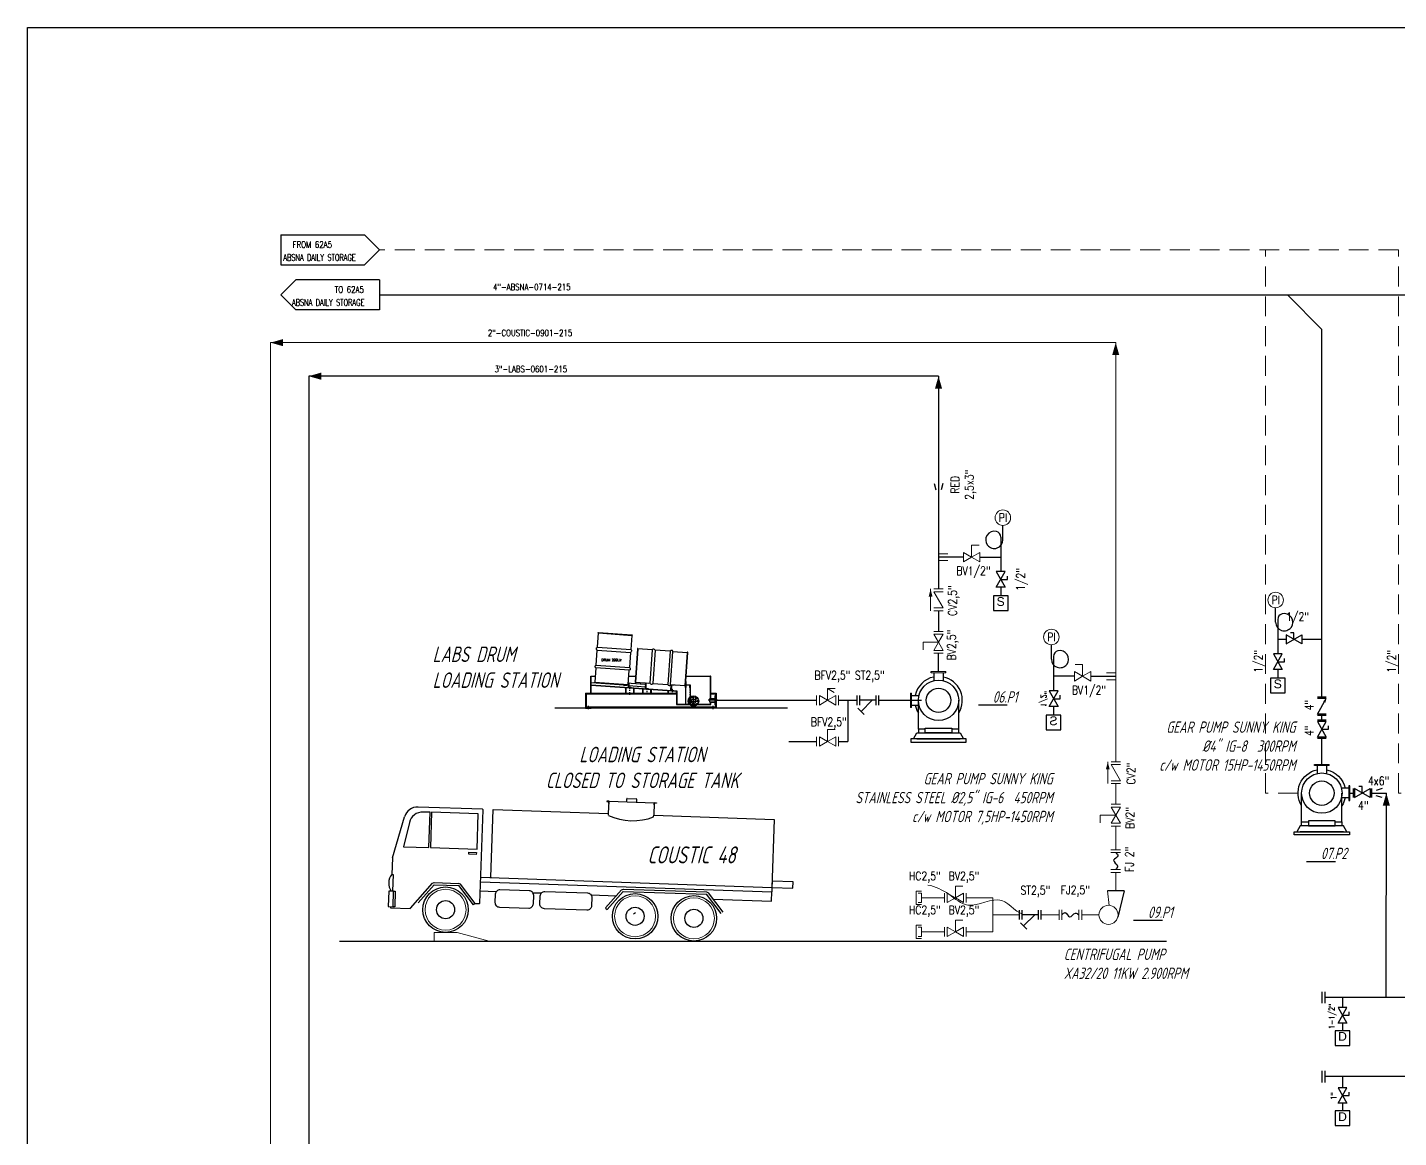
# Model space of a CAD drawing. Extents: x -29512 to 147477, y -5232 to 39709.
# Drawn here: x 140590.1 to 140710.8, y 10780.3 to 10878 of the extents above; entities that cross this region are included whole.
import ezdxf
from ezdxf.enums import TextEntityAlignment as Align

# ---------------------------------------------------------------- set-up
doc = ezdxf.new("R2010")
doc.units = 0
for name, pattern in [('CENTER', [2, 1.25, -0.25, 0.25, -0.25]), ('CENTER2', [28.575, 19.05, -3.175, 3.175, -3.175]), ('DASHDOT2', [0.5, 0.25, -0.125, 0, -0.125]), ('HIDDEN', [0.375, 0.25, -0.125])]:
    doc.linetypes.add(name, pattern=pattern)
doc.layers.get('0').update_dxf_attribs({"linetype": 'CONTINUOUS'})
for name, color, linetype, lineweight in [('chequered_plate', 1, 'CONTINUOUS', 25), ('DIMENSI', 20, 'CONTINUOUS', 9), ('drum', 7, 'CONTINUOUS', 25), ('FITTING', 7, 'CONTINUOUS', 13), ('plate', 7, 'CONTINUOUS', 30), ('TAG', 140, 'CONTINUOUS', 13)]:
    doc.layers.add(name, color=color, linetype=linetype, lineweight=lineweight)
for name, color, linetype in [('DIMENSION', 3, 'CONTINUOUS'), ('HATCH', 4, 'CONTINUOUS'), ('NUVOLA', 6, 'CONTINUOUS'), ('P-707D', 7, 'CONTINUOUS'), ('Pipe', 7, 'CONTINUOUS'), ('RED', 1, 'CONTINUOUS'), ('roller', 11, 'CONTINUOUS'), ('S', 7, 'CONTINUOUS'), ('UNP', 5, 'CONTINUOUS'), ('WF', 85, 'CONTINUOUS')]:
    doc.layers.add(name, color=color, linetype=linetype)
doc.styles.add('A3', font='arial.ttf', dxfattribs={"height": 0.3})
doc.styles.add('QUOTEBAL', font='ROMANS.SHX')
doc.styles.add('Romans100', font='romans.shx', dxfattribs={"width": 0.8, "height": 200})
doc.styles.add('S', font='ITALIC', dxfattribs={"height": 6})
doc.styles.add('S25', font='SIMPLEX', dxfattribs={"width": 0.8, "height": 0.25})
doc.styles.add('S3', font='SIMPLEX', dxfattribs={"width": 0.9, "height": 0.3})
doc.styles.add('S35S', font='SIMPLEX', dxfattribs={"width": 0.5, "height": 0.35})
doc.styles.add('STYLE4', font='isocp.shx', dxfattribs={"width": 0.8, "oblique": 15, "height": 2})

# ---------------------------------------------------------------- blocks, each defined once
blk = doc.blocks.new('drum')
at = {"layer": 'drum', "linetype": 'Continuous', "lineweight": -2}
for p, q in [((-295, -50), (295, -50)), ((-295, -315), (295, -315)), ((-295, -365), (295, -365)), ((-295, -617), (295, -617))]:
    blk.add_line(p, q, dxfattribs=at)
for points in [[(295, 263), (-295, 263)], [(-295, -50), (-295, -315)], [(295, -315), (295, -50)], [(-295, -365), (-295, -617)], [(295, -617), (295, -365)], [(-295, -627), (295, -627)]]:
    blk.add_lwpolyline(points, dxfattribs=at)
for points in [[(-295, 0), (-295, 253), (295, 253), (295, 0)], [(218, 263), (268, 263), (268, 273), (218, 273)]]:
    blk.add_lwpolyline(points, close=True, dxfattribs=at)
for centre, radius, start, end in [((-295, 258), 5, 90, 270), ((295, 258), 5, 270, 90), ((-284, -25), 27.2, 113.3915, 246.6085), ((284, -25), 27.2, 293.3915, 66.6085), ((-284, -340), 27.2, 113.3915, 246.6085), ((284, -340), 27.2, 293.3915, 66.6085), ((-295, -622), 5, 90, 270), ((295, -622), 5, 270, 90)]:
    blk.add_arc(centre, radius, start, end, dxfattribs=at)
blk = doc.blocks.new('PRESA', base_point=(1.75, 0.1))
for p, q in [((1.5, 0.1), (1.5, 0.6)), ((1.5, 0.6), (2, 0.6)), ((2, 0.6), (2, 0.1)), ((2, 0.1), (1.5, 0.1))]:
    blk.add_line(p, q)
at = {"style": 'S', "width": 1.2}
blk.add_attdef('1', text='', height=0.3, dxfattribs=at).set_placement((1.75, 0.2), align=Align.CENTER)
blk = doc.blocks.new('LOSAN', base_point=(47, 38))
for p, q in [((47, 38.7), (50.9, 38.7)), ((47, 37.3), (50.9, 37.3))]:
    blk.add_line(p, q)
at = {"layer": 'S'}
for tag, p, height, style, width in [('3', (47.1, 38.1), 0.35, 'S35S', 0.5), ('1', (47.1, 38.1), 0.3, 'S3', 0.9), ('4', (47.1, 37.5), 0.35, 'S35S', 0.5), ('2', (47.1, 37.5), 0.3, 'S3', 0.9)]:
    blk.add_attdef(tag, p, '', height=height, dxfattribs=dict(at, style=style, width=width))
blk = doc.blocks.new('EwI189')
at = {"layer": 'HATCH', "color": 252}
for p, q in [((-27.91, 12.18), (-33.59, 12.37)), ((-28.16, 3.9), (-27.87, 12.13)), ((-27.18, 6.19), (-26.97, 12.14)), ((-26.97, 12.14), (-16.81, 11.79)), ((-15.22, 12.83), (-15.21, 13.09)), ((-15.17, 13.13), (-14.39, 13.1)), ((-14.35, 13.06), (-14.36, 12.8)), ((-35.85, 7.9), (-34.78, 11.52)), ((-16.81, 11.64), (-16.81, 11.79)), ((-12.85, 11.5), (-12.84, 11.65)), ((-12.84, 11.65), (-2.23, 11.28)), ((-2.23, 11.28), (-2.44, 5.29)), ((-35.85, 7.9), (-35.91, 6.43)), ((-35.91, 6.43), (-35.79, 6.43)), ((-35.79, 6.43), (-35.84, 4.96)), ((-28.08, 6.18), (-2.44, 5.29)), ((-35.75, 4.96), (-35.6, 4.95)), ((-35.6, 4.95), (-35.64, 3.58)), ((-34.26, 3.45), (-32.32, 5.66)), ((-33.58, 3.93), (-32.17, 5.52)), ((-32.32, 5.66), (-32.16, 5.72)), ((-32.17, 5.52), (-30.01, 5.45)), ((-32.16, 5.72), (-30.01, 5.65)), ((-29.85, 5.57), (-30.01, 5.65)), ((-28.72, 3.76), (-30.01, 5.45)), ((-28.56, 3.88), (-29.85, 5.57)), ((-28.12, 4.98), (-26.7, 4.93)), ((-28.1, 5.78), (-2.45, 4.89)), ((-17.08, 3.48), (-15.67, 5.08)), ((-16.93, 3.34), (-15.52, 4.94)), ((-15.67, 5.08), (-15.51, 5.14)), ((-15.52, 4.94), (-8.18, 4.69)), ((-15.51, 5.14), (-8.18, 4.89)), ((-8.18, 4.89), (-8.02, 4.81)), ((-2.48, 4.09), (-2.45, 4.89)), ((-2.44, 5.29), (-2.45, 4.89)), ((-28.56, 3.88), (-28.72, 3.76)), ((-28.56, 3.88), (-28.2, 3.87)), ((-23.49, 4.82), (-22.74, 4.8)), ((-18.36, 4.64), (-16.12, 4.56)), ((-6.89, 2.99), (-8.18, 4.69)), ((-6.73, 3.12), (-8.02, 4.81)), ((-7.61, 4.27), (-2.48, 4.09)), ((-36, 3.6), (-36.01, 3.5)), ((-36.01, 3.5), (-34.29, 3.44)), ((-35.64, 3.58), (-35.79, 3.59)), ((-17.09, 3.47), (-16.93, 3.35))]:
    blk.add_line(p, q, dxfattribs=at)
for points in [[(-16.79, 12.87), (-16.8, 12.69), (-16.78, 12.69), (-16.77, 12.88), (-16.97, 12.89), (-16.97, 12.87)], [(-12.78, 12.73), (-12.79, 12.55), (-12.81, 12.55), (-12.8, 12.75), (-12.6, 12.74), (-12.6, 12.72)], [(-28.29, 11.78), (-32.4, 11.93), (-32.51, 8.8), (-28.4, 8.66)], [(-29.12, 8.39), (-28.46, 8.37), (-28.47, 8.2), (-29.13, 8.22)], [(-36.22, 3.6), (-35.79, 3.59), (-35.75, 4.96), (-36.17, 4.97)], [(-2.44, 5.29), (-0.59, 5.22), (-0.57, 5.78), (-2.42, 5.84)]]:
    blk.add_lwpolyline(points, close=True, dxfattribs=at)
blk.add_lwpolyline([(-16.81, 11.79), (-16.77, 12.88), (-12.8, 12.75), (-12.84, 11.65)], dxfattribs=at)
for points in [[(-32.52, 11.91), (-33.15, 11.93, 0.356686), (-34.36, 11.01), (-34.87, 8.88), (-32.63, 8.81)], [(-23.8, 4.99), (-26.38, 5.08, 0.414214), (-26.79, 4.7), (-26.82, 3.97, 0.414214), (-26.43, 3.56), (-23.85, 3.47, 0.414214), (-23.44, 3.85), (-23.41, 4.58, 0.414214)], [(-22.42, 4.94), (-18.67, 4.81, -0.414214), (-18.29, 4.4), (-18.31, 3.67, -0.414214), (-18.72, 3.29), (-22.47, 3.42, -0.414214), (-22.86, 3.83), (-22.83, 4.56, -0.414214)]]:
    blk.add_lwpolyline(points, format="xyb", close=True, dxfattribs=at)
for centre, radius in [((-31.17, 3.33), 2), ((-31.17, 3.33), 0.799), ((-14.48, 2.75), 2), ((-9.3, 2.57), 2), ((-14.48, 2.75), 0.799), ((-9.3, 2.57), 0.799)]:
    blk.add_circle(centre, radius, dxfattribs=at)
at = {"layer": 'HATCH', "color": 252, "lineweight": 9}
for centre in [(-31.17, 3.33), (-14.48, 2.75), (-9.3, 2.57)]:
    blk.add_circle(centre, 1.8, dxfattribs=at)
at = {"layer": 'HATCH', "color": 252}
for centre, radius, start, end in [((-33.63, 11.17), 1.2, 88, 163.441), ((-27.91, 12.14), 0.04, 358, 88), ((-15.17, 13.09), 0.04, 88, 178), ((-14.39, 13.06), 0.04, 358, 88), ((-14.67, 16.2), 5.04, 244.8098, 291.1902), ((-34.95, 5.67), 1.23, 141.2209, 214.7791), ((-27.14, 6.19), 0.04, 178, 268), ((-28.2, 3.91), 0.04, 268, 358), ((-34.29, 3.48), 0.04, 268, 318.5595)]:
    blk.add_arc(centre, radius, start, end, dxfattribs=at)
blk = doc.blocks.new('FRECC2', base_point=(19.5, 44))
at = {"layer": 'RED'}
blk.add_solid([(19.5, 44), (19.85, 44.1), (19.85, 43.9)], dxfattribs=at)

msp = doc.modelspace()

# ---------------------------------------------------------------- hatches: boundary and pattern name
at = {"layer": 'DIMENSI', "linetype": 'Continuous', "lineweight": -2}
for points in [[(140643.262, 10820.2976), (140643.0376, 10820.3137), (140643.0255, 10820.1438, -0.09466282), (140643.0248, 10820.1344), (140643.0091, 10819.9147), (140643.2335, 10819.8987), (140643.2357, 10819.9286), (140643.0661, 10819.9407, -0.41421356), (140643.043, 10819.9674), (140643.0636, 10820.2567, -0.41421356), (140643.0903, 10820.2798), (140643.2599, 10820.2677)], [(140644.7903, 10820.2887), (140644.5409, 10820.3066), (140644.5053, 10819.8078), (140644.7547, 10819.79), (140644.7564, 10819.8149), (140644.557, 10819.8292, -0.41421356), (140644.5338, 10819.8559), (140644.5623, 10820.2549, -0.41421356), (140644.589, 10820.2781), (140644.7885, 10820.2638)]]:
    msp.add_hatch(color=256, dxfattribs=at).paths.add_polyline_path(points)
h = msp.add_hatch(color=256, dxfattribs=at)
h.paths.add_polyline_path([(140646.7852, 10820.1462), (140646.7496, 10819.6475), (140646.8657, 10819.6392), (140646.8657, 10819.6643), (140646.8012, 10819.6689, -0.41421356), (140646.7781, 10819.6956), (140646.8066, 10820.0946, -0.41421356), (140646.8333, 10820.1177), (140647.0328, 10820.1035), (140647.0346, 10820.1284)])
h.paths.add_polyline_path([(140647.0007, 10819.6546), (140646.8657, 10819.6643), (140646.8657, 10819.6392), (140646.9989, 10819.6297)])
h = msp.add_hatch(color=256, dxfattribs=at)
h.paths.add_polyline_path([(140648.3308, 10820.1382), (140648.0392, 10820.1382), (140648.0392, 10819.9132), (140648.0692, 10819.9132), (140648.0692, 10819.9327), (140648.0692, 10820.0832, -0.41421356), (140648.0942, 10820.1082), (140648.3215, 10820.1082)])
h.paths.add_polyline_path([(140648.4392, 10820.1382), (140648.3308, 10820.1382), (140648.3215, 10820.1082), (140648.3842, 10820.1082, -0.41421356), (140648.4092, 10820.0832), (140648.4092, 10819.9132), (140648.4392, 10819.9132)])

# ---------------------------------------------------------------- linework, layer by layer
for p, q in [((140612.4014, 10859.7676), (140612.4014, 10857.1193)), ((140619.7789, 10859.7676), (140621.1031, 10858.4435)), ((140621.1031, 10858.4435), (140619.7789, 10857.1193)), ((140613.7256, 10855.8055), (140612.4014, 10854.4813)), ((140621.1031, 10855.8055), (140621.1031, 10853.1572)), ((140612.4014, 10854.4813), (140613.7256, 10853.1572)), ((140675.4042, 10828.7428), (140676.191, 10830.1197)), ((140675.4042, 10830.1197), (140676.191, 10828.7428)), ((140676.191, 10830.1197), (140675.4042, 10830.1197)), ((140676.3877, 10829.4313), (140676.3877, 10829.7263)), ((140676.191, 10828.7428), (140675.4042, 10828.7428)), ((140675.7976, 10829.4313), (140676.3877, 10829.4313)), ((140702.3074, 10823.7549), (140700.9305, 10824.5417)), ((140700.9305, 10823.7549), (140702.3074, 10824.5417)), ((140700.9305, 10824.5417), (140700.9305, 10823.7549)), ((140701.619, 10824.7384), (140701.3239, 10824.7384)), ((140701.619, 10824.1483), (140701.619, 10824.7384)), ((140702.3074, 10824.5417), (140702.3074, 10823.7549)), ((140699.8082, 10821.4916), (140700.595, 10822.8685)), ((140699.8082, 10822.8685), (140700.595, 10821.4916)), ((140700.595, 10822.8685), (140699.8082, 10822.8685)), ((140700.7917, 10822.18), (140700.7917, 10822.4751)), ((140700.595, 10821.4916), (140699.8082, 10821.4916)), ((140700.2016, 10822.18), (140700.7917, 10822.18)), ((140680.8466, 10819.6143), (140680.0598, 10819.6143)), ((140680.0598, 10819.6143), (140680.8466, 10818.2374)), ((140680.0598, 10818.2374), (140680.8466, 10819.6143)), ((140680.4532, 10818.9259), (140681.0433, 10818.9259)), ((140681.0433, 10818.9259), (140681.0433, 10819.2209)), ((140680.8466, 10818.2374), (140680.0598, 10818.2374)), ((140703.6839, 10815.546), (140704.4707, 10816.9229)), ((140703.6839, 10816.9229), (140704.4707, 10815.546)), ((140704.4707, 10816.9229), (140703.6839, 10816.9229)), ((140704.6674, 10816.2344), (140704.6674, 10816.5295)), ((140704.4707, 10815.546), (140703.6839, 10815.546)), ((140704.0773, 10816.2344), (140704.6674, 10816.2344)), ((140706.9476, 10811.0017), (140706.9476, 10810.2149)), ((140708.3246, 10810.2149), (140706.9476, 10811.0017)), ((140706.9476, 10810.2149), (140708.3246, 10811.0017)), ((140707.6361, 10811.1984), (140707.341, 10811.1984)), ((140707.6361, 10810.6083), (140707.6361, 10811.1984)), ((140708.3246, 10811.0017), (140708.3246, 10810.2149)), ((140705.5071, 10790.3635), (140706.2939, 10791.7404)), ((140705.5071, 10791.7404), (140706.2939, 10790.3635)), ((140706.2939, 10791.7404), (140705.5071, 10791.7404)), ((140706.4906, 10791.0519), (140706.4906, 10791.347)), ((140706.2939, 10790.3635), (140705.5071, 10790.3635)), ((140705.9005, 10791.0519), (140706.4906, 10791.0519)), ((140705.5071, 10783.2908), (140706.2939, 10784.6677)), ((140705.5071, 10784.6677), (140706.2939, 10783.2908)), ((140706.2939, 10784.6677), (140705.5071, 10784.6677)), ((140705.9005, 10783.9792), (140706.4906, 10783.9792)), ((140706.4906, 10783.9792), (140706.4906, 10784.2743)), ((140706.2939, 10783.2908), (140705.5071, 10783.2908))]:
    msp.add_line(p, q)
at = {"color": 4, "lineweight": 20}
for p, q in [((140685.928, 10850.2796), (140611.5063, 10850.2796)), ((140611.5063, 10850.2796), (140611.5063, 10765.93)), ((140685.928, 10813.3703), (140685.928, 10850.2796)), ((140685.928, 10809.6291), (140685.928, 10811.4479)), ((140685.928, 10805.6285), (140685.928, 10807.7068)), ((140685.928, 10802.009), (140685.928, 10803.6289)), ((140670.8482, 10801.3855), (140668.8146, 10801.3855)), ((140672.7705, 10801.3855), (140675.1125, 10801.3855)), ((140675.1125, 10798.393), (140675.1125, 10801.3855)), ((140675.1125, 10799.8893), (140677.4545, 10799.8893)), ((140679.3768, 10799.8893), (140680.9357, 10799.8893)), ((140682.9354, 10799.8893), (140684.4545, 10799.8893)), ((140670.8482, 10798.393), (140668.8146, 10798.393)), ((140672.7705, 10798.393), (140675.1125, 10798.393))]:
    msp.add_line(p, q, dxfattribs=at)
at = {"color": 7, "lineweight": 20}
for p, q in [((140673.9004, 10832.4345), (140673.2349, 10832.4345)), ((140673.2349, 10831.3996), (140673.2349, 10832.4345)), ((140670.3228, 10823.8939), (140668.9573, 10823.8939)), ((140668.9573, 10823.2284), (140668.9573, 10823.8939)), ((140682.3504, 10821.9291), (140683.0159, 10821.9291)), ((140683.0159, 10820.8941), (140683.0159, 10821.9291)), ((140661.2172, 10819.8156), (140660.5517, 10819.8156)), ((140660.5517, 10818.7807), (140660.5517, 10819.8156)), ((140661.2172, 10816.2017), (140660.5517, 10816.2017)), ((140660.5517, 10815.1668), (140660.5517, 10816.2017)), ((140685.928, 10808.668), (140684.5626, 10808.668)), ((140684.5626, 10808.0025), (140684.5626, 10808.668)), ((140672.4748, 10802.4205), (140671.8094, 10802.4205)), ((140671.8094, 10801.3855), (140671.8094, 10802.4205)), ((140672.4748, 10799.4279), (140671.8094, 10799.4279)), ((140671.8094, 10798.393), (140671.8094, 10799.4279))]:
    msp.add_line(p, q, dxfattribs=at)
at = {"color": 30, "lineweight": 20}
for p, q in [((140670.3228, 10828.5928), (140670.3228, 10828.5962)), ((140685.928, 10813.3669), (140685.928, 10813.3703))]:
    msp.add_line(p, q, dxfattribs=at)
at = {"color": 7}
for p, q in [((140663.1491, 10818.3685), (140663.1491, 10819.1928)), ((140663.3964, 10818.3685), (140663.3964, 10819.1928)), ((140664.8241, 10818.3685), (140664.8241, 10819.1928)), ((140665.0714, 10818.3685), (140665.0714, 10819.1928)), ((140663.7855, 10817.5298), (140663.2304, 10818.0849)), ((140664.8241, 10818.7807), (140663.3964, 10818.7807)), ((140664.4893, 10818.7807), (140663.5079, 10817.8074)), ((140677.4545, 10799.4771), (140677.4545, 10800.3014)), ((140677.7018, 10799.4771), (140677.7018, 10800.3014)), ((140679.1295, 10799.8893), (140677.7018, 10799.8893)), ((140678.7947, 10799.8893), (140677.8134, 10798.916)), ((140679.1295, 10799.4771), (140679.1295, 10800.3014)), ((140679.3768, 10799.4771), (140679.3768, 10800.3014)), ((140678.0909, 10798.6384), (140677.5358, 10799.1936))]:
    msp.add_line(p, q, dxfattribs=at)
at = {"color": 7, "lineweight": 20}
for centre in [(140675.9885, 10834.8618), (140700.0106, 10827.6105), (140680.2623, 10824.3563)]:
    msp.add_circle(centre, 0.6834, dxfattribs=at)
for points in [[(140685.928, 10805.3713), (140686.1254, 10805.0956), (140685.7446, 10804.6924), (140686.0779, 10804.1827), (140685.928, 10803.8862)], [(140681.193, 10799.8893), (140681.4687, 10800.0867), (140681.8719, 10799.7059), (140682.3815, 10800.0392), (140682.6781, 10799.8893)]]:
    msp.add_spline(points, degree=3)
at = {"color": 4, "lineweight": 20}
for points in [[(140611.5063, 10850.2796), (140612.6078, 10849.9649), (140612.6078, 10850.5943)], [(140685.928, 10850.2796), (140686.2427, 10849.1781), (140685.6133, 10849.1781)]]:
    msp.add_solid(points, dxfattribs=at)
at = {"layer": 'chequered_plate', "linetype": 'Continuous', "lineweight": -2}
msp.add_line((140643.6432, 10820.3707), (140643.5933, 10820.3742), dxfattribs=at)
at = {"layer": 'DIMENSI', "color": 7}
msp.add_line((140685.1891, 10802.009), (140685.3436, 10800.7267), dxfattribs=at)
at = {"layer": 'DIMENSI', "color": 0, "linetype": 'ByBlock', "lineweight": 9}
for points in [[(140669.679, 10821.3081), (140670.9666, 10821.3081)], [(140669.679, 10821.2104), (140670.9666, 10821.2104)], [(140667.8466, 10818.1369), (140667.8466, 10819.4245)], [(140667.9443, 10818.1369), (140667.9443, 10819.4245)], [(140704.7211, 10813.1357), (140703.4335, 10813.1357)], [(140704.7211, 10813.038), (140703.4335, 10813.038)], [(140706.4558, 10809.9645), (140706.4558, 10811.2521)], [(140706.5535, 10809.9645), (140706.5535, 10811.2521)]]:
    msp.add_lwpolyline(points, close=True, dxfattribs=at)
at = {"layer": 'DIMENSI', "color": 7}
msp.add_circle((140685.2934, 10799.8893), 0.839, dxfattribs=at)
at = {"layer": 'DIMENSION', "color": 4, "linetype": 'HIDDEN', "lineweight": 13, "ltscale": 7}
for p, q in [((140710.8273, 10858.4435), (140621.1031, 10858.4435)), ((140699.1057, 10810.6083), (140699.1057, 10858.4435)), ((140710.8273, 10810.6083), (140710.8273, 10858.4435)), ((140701.982, 10810.6083), (140699.1057, 10810.6083)), ((140713.7035, 10810.6083), (140710.8273, 10810.6083))]:
    msp.add_line(p, q, dxfattribs=at)
at = {"layer": 'DIMENSION', "color": 0, "linetype": 'ByBlock', "ltscale": 0.5}
for p, q in [((140675.7976, 10831.3996), (140675.7976, 10830.1197)), ((140675.7976, 10828.7428), (140675.7976, 10827.9821)), ((140700.9305, 10824.1483), (140700.2016, 10824.1483)), ((140700.2016, 10824.1483), (140700.2016, 10822.8685)), ((140704.0773, 10824.1483), (140702.3074, 10824.1483)), ((140670.9666, 10821.2104), (140670.9666, 10821.3081)), ((140700.2016, 10821.4916), (140700.2016, 10820.7308)), ((140680.4532, 10820.8941), (140680.4532, 10819.6143)), ((140680.4532, 10818.2374), (140680.4532, 10817.4766)), ((140703.4335, 10813.038), (140703.4335, 10813.1357)), ((140704.08, 10793.1158), (140704.08, 10792.097)), ((140704.3417, 10793.1158), (140704.3417, 10792.097)), ((140705.9005, 10792.6064), (140705.9005, 10791.7404)), ((140705.9005, 10790.3635), (140705.9005, 10789.6883)), ((140704.08, 10786.1528), (140704.08, 10785.1339)), ((140704.3417, 10786.1528), (140704.3417, 10785.1339)), ((140705.9005, 10785.6433), (140705.9005, 10784.6677)), ((140705.9005, 10783.2908), (140705.9005, 10782.6156))]:
    msp.add_line(p, q, dxfattribs=at)
at = {"layer": 'DIMENSION', "color": 6, "linetype": 'ByBlock', "ltscale": 0.5}
for p, q in [((140704.4707, 10819.0469), (140703.6839, 10819.0469)), ((140704.4707, 10817.4395), (140703.6839, 10817.4395)), ((140704.4707, 10817.0381), (140703.6839, 10817.0381)), ((140704.4707, 10815.4307), (140703.6839, 10815.4307)), ((140706.8324, 10811.0017), (140706.8324, 10810.2149)), ((140708.4398, 10811.0017), (140708.4398, 10810.2149))]:
    msp.add_line(p, q, dxfattribs=at)
at = {"layer": 'DIMENSION', "color": 7}
for p, q in [((140657.0322, 10818.0982), (140636.5484, 10818.0982)), ((140686.6669, 10802.009), (140686.1091, 10799.6928))]:
    msp.add_line(p, q, dxfattribs=at)
at = {"layer": 'DIMENSION', "color": 1}
for p, q in [((140673.8392, 10818.3795), (140676.3688, 10818.3795)), ((140702.7376, 10804.6012), (140705.2672, 10804.6012)), ((140687.5069, 10799.4173), (140690.0365, 10799.4173))]:
    msp.add_line(p, q, dxfattribs=at)
at = {"layer": 'DIMENSION', "color": 6, "linetype": 'ByBlock', "ltscale": 0.5}
msp.add_lwpolyline([(140940.703, 10663.7417), (140590.0902, 10663.7417), (140590.0902, 10878.0401), (140940.703, 10878.0401)], close=True, dxfattribs=at)
at = {"layer": 'DIMENSION', "color": 0, "linetype": 'ByBlock', "ltscale": 0.5}
for points in [[(140669.679, 10821.2104), (140669.679, 10821.3081)], [(140669.8992, 10821.2104), (140669.8992, 10820.5062)], [(140670.7464, 10821.2104), (140670.7464, 10820.5062)], [(140667.8466, 10819.4245), (140667.9443, 10819.4245)], [(140667.9443, 10819.2042), (140668.5972, 10819.2042)], [(140667.9443, 10818.1369), (140667.8466, 10818.1369)], [(140667.9443, 10818.3571), (140668.5972, 10818.3571)], [(140668.546, 10816.2508), (140668.546, 10818.7807)], [(140672.0995, 10816.2508), (140672.0995, 10818.7807)], [(140668.1268, 10815.3774), (140668.4088, 10815.9109), (140672.2368, 10815.9109), (140672.5188, 10815.3774)], [(140668.4088, 10815.3774), (140672.2368, 10815.3774)], [(140669.1394, 10816.2508), (140668.546, 10816.2508), (140668.546, 10815.9109), (140672.0995, 10815.9109), (140672.0995, 10816.2508), (140671.5061, 10816.2508)], [(140703.6537, 10813.038), (140703.6537, 10812.3338)], [(140704.5008, 10813.038), (140704.5008, 10812.3338)], [(140704.7211, 10813.038), (140704.7211, 10813.1357)], [(140702.3005, 10808.0785), (140702.3005, 10810.6083)], [(140706.4558, 10811.0319), (140705.8028, 10811.0319)], [(140705.854, 10808.0785), (140705.854, 10810.6083)], [(140706.5535, 10811.2521), (140706.4558, 10811.2521)], [(140706.4558, 10810.1847), (140705.8028, 10810.1847)], [(140706.4558, 10809.9645), (140706.5535, 10809.9645)], [(140705.2606, 10808.0785), (140705.854, 10808.0785), (140705.854, 10807.7385), (140702.3005, 10807.7385), (140702.3005, 10808.0785), (140702.8939, 10808.0785)], [(140706.2733, 10807.2051), (140705.9913, 10807.7385), (140702.1633, 10807.7385), (140701.8813, 10807.2051)], [(140705.9913, 10807.2051), (140702.1633, 10807.2051)]]:
    msp.add_lwpolyline(points, dxfattribs=at)
for points in [[(140669.8992, 10820.8327, 0.29941233), (140668.2707, 10819.2042)], [(140672.0995, 10817.6701, 0.52247313), (140670.7464, 10820.8327)], [(140668.2707, 10818.3571, 0.08899884), (140668.546, 10817.6701)], [(140702.3005, 10809.4977, -0.52247313), (140703.6537, 10812.6603)], [(140704.5008, 10812.6603, -0.29941233), (140706.1293, 10811.0319)], [(140706.1293, 10810.1847, -0.08899884), (140705.854, 10809.4977)]]:
    msp.add_lwpolyline(points, format="xyb", dxfattribs=at)
for points in [[(140667.899, 10815.0974), (140672.7466, 10815.0974), (140672.7466, 10815.3774), (140667.899, 10815.3774)], [(140669.1394, 10816.3329), (140671.5061, 10816.3329), (140671.5061, 10815.9109), (140669.1394, 10815.9109)], [(140705.2606, 10808.1605), (140702.8939, 10808.1605), (140702.8939, 10807.7385), (140705.2606, 10807.7385)], [(140706.5011, 10806.925), (140701.6535, 10806.925), (140701.6535, 10807.2051), (140706.5011, 10807.2051)]]:
    msp.add_lwpolyline(points, close=True, dxfattribs=at)
for centre, radius in [((140670.3228, 10818.7807), 1.7768), ((140670.3228, 10818.7807), 1.0754), ((140704.0773, 10810.6083), 1.7768), ((140704.0773, 10810.6083), 1.0754)]:
    msp.add_circle(centre, radius, dxfattribs=at)
at = {"layer": 'drum', "linetype": 'Continuous', "lineweight": -2}
for p, q in [((140643.8534, 10823.3132), (140643.8035, 10823.3167)), ((140648.1923, 10823.0033), (140648.2422, 10822.9997))]:
    msp.add_line(p, q, dxfattribs=at)
at = {"layer": 'FITTING', "lineweight": 20}
for p, q in [((140670.3228, 10831.6957), (140671.1471, 10831.6957)), ((140670.3228, 10831.1035), (140671.1471, 10831.1035)), ((140669.623, 10828.5926), (140669.623, 10826.6704)), ((140670.7349, 10828.5928), (140669.9106, 10828.5928)), ((140670.7349, 10826.6704), (140669.9106, 10826.6704)), ((140669.9106, 10824.8551), (140670.7349, 10824.8551)), ((140669.9106, 10822.9327), (140670.7349, 10822.9327)), ((140685.928, 10821.1902), (140685.1037, 10821.1902)), ((140685.928, 10820.598), (140685.1037, 10820.598)), ((140659.5905, 10818.3685), (140659.5905, 10819.1928)), ((140661.5129, 10818.3685), (140661.5129, 10819.1928)), ((140659.5905, 10814.7547), (140659.5905, 10815.579)), ((140661.5129, 10814.7547), (140661.5129, 10815.579)), ((140685.2282, 10813.3667), (140685.2282, 10811.4445)), ((140686.3402, 10813.3669), (140685.5159, 10813.3669)), ((140686.3402, 10811.4445), (140685.5159, 10811.4445)), ((140686.3402, 10811.4445), (140685.5159, 10811.4445)), ((140685.5159, 10809.6291), (140686.3402, 10809.6291)), ((140685.5159, 10807.7068), (140686.3402, 10807.7068)), ((140668.8146, 10800.9734), (140668.8146, 10801.7977)), ((140670.8482, 10800.9734), (140670.8482, 10801.7977)), ((140672.7705, 10800.9734), (140672.7705, 10801.7977)), ((140668.8146, 10797.9809), (140668.8146, 10798.8052)), ((140670.8482, 10797.9809), (140670.8482, 10798.8052)), ((140672.7705, 10797.9809), (140672.7705, 10798.8052))]:
    msp.add_line(p, q, dxfattribs=at)
at = {"layer": 'FITTING', "linetype": 'ByBlock', "ltscale": 0.5}
for p, q in [((140660.5517, 10819.8156), (140661.128, 10819.4828)), ((140668.3559, 10801.9667), (140668.3559, 10800.8043)), ((140668.8146, 10801.9667), (140668.3559, 10801.9667)), ((140668.8146, 10800.8043), (140668.3559, 10800.8043)), ((140668.8146, 10801.7977), (140668.5375, 10801.7977)), ((140668.8146, 10800.9734), (140668.5375, 10800.9734)), ((140627.9205, 10798.3437), (140625.9137, 10798.3437)), ((140625.9137, 10798.3437), (140625.9137, 10797.583)), ((140627.9205, 10798.3437), (140630.7595, 10797.583)), ((140668.3559, 10798.9742), (140668.3559, 10797.8118)), ((140668.8146, 10798.9742), (140668.3559, 10798.9742)), ((140668.8146, 10798.8052), (140668.5375, 10798.8052)), ((140668.8146, 10797.8118), (140668.3559, 10797.8118)), ((140668.8146, 10797.9809), (140668.5375, 10797.9809))]:
    msp.add_line(p, q, dxfattribs=at)
at = {"layer": 'FITTING'}
for p, q in [((140686.3567, 10805.6285), (140685.4993, 10805.6285)), ((140686.3567, 10805.3713), (140685.4993, 10805.3713)), ((140686.3567, 10803.8862), (140685.4993, 10803.8862)), ((140686.3567, 10803.6289), (140685.4993, 10803.6289)), ((140680.9357, 10800.318), (140680.9357, 10799.4606)), ((140681.193, 10800.318), (140681.193, 10799.4606)), ((140682.6781, 10800.318), (140682.6781, 10799.4606)), ((140682.9354, 10800.318), (140682.9354, 10799.4606))]:
    msp.add_line(p, q, dxfattribs=at)
at = {"layer": 'FITTING', "lineweight": 20}
for points in [[(140673.2349, 10831.3996), (140672.521, 10830.9874), (140672.521, 10831.8117)], [(140673.2349, 10831.3996), (140673.9488, 10830.9874), (140673.9488, 10831.8117)], [(140670.3228, 10823.8939), (140669.9106, 10824.6078), (140670.7349, 10824.6078)], [(140670.3228, 10823.8939), (140669.9106, 10823.18), (140670.7349, 10823.18)], [(140683.0159, 10820.8941), (140682.302, 10820.482), (140682.302, 10821.3063)], [(140683.0159, 10820.8941), (140683.7297, 10820.482), (140683.7297, 10821.3063)], [(140660.5517, 10818.7807), (140659.8379, 10818.3685), (140659.8379, 10819.1928)], [(140660.5517, 10818.7807), (140661.2656, 10818.3685), (140661.2656, 10819.1928)], [(140660.5517, 10815.1668), (140659.8379, 10814.7547), (140659.8379, 10815.579)], [(140660.5517, 10815.1668), (140661.2656, 10814.7547), (140661.2656, 10815.579)], [(140685.928, 10808.668), (140685.5159, 10809.3818), (140686.3402, 10809.3818)], [(140685.928, 10808.668), (140685.5159, 10807.9541), (140686.3402, 10807.9541)], [(140671.8094, 10801.3855), (140671.0955, 10800.9734), (140671.0955, 10801.7977)], [(140671.8094, 10801.3855), (140672.5232, 10800.9734), (140672.5232, 10801.7977)], [(140671.8094, 10798.393), (140671.0955, 10797.9809), (140671.0955, 10798.8052)], [(140671.8094, 10798.393), (140672.5232, 10797.9809), (140672.5232, 10798.8052)]]:
    msp.add_lwpolyline(points, close=True, dxfattribs=at)
for points in [[(140669.9106, 10828.3455), (140670.7349, 10828.3455), (140669.9106, 10828.3455), (140670.7349, 10826.9177), (140669.9106, 10826.9177)], [(140685.5159, 10813.1195), (140686.3402, 10813.1195), (140685.5159, 10813.1195), (140686.3402, 10811.6918), (140685.5159, 10811.6918)]]:
    msp.add_lwpolyline(points, dxfattribs=at)
at = {"layer": 'FITTING', "linetype": 'ByBlock', "ltscale": 0.5}
msp.add_open_spline([(140669.3938, 10802.5116), (140670.0334, 10802.3986), (140671.2473, 10801.8213), (140673.1083, 10800.0665), (140675.9466, 10802.141), (140677.2269, 10799.8893), (140678.0588, 10799.8893)], degree=3, knots=[13.09520073, 13.09520073, 13.09520073, 13.09520073, 15.10849022, 17.01963812, 20.06058718, 22.55609632, 22.55609632, 22.55609632, 22.55609632], dxfattribs=at)
at = {"layer": 'FITTING', "lineweight": 20}
for points in [[(140669.7916, 10827.9196), (140669.623, 10828.5926), (140669.4549, 10827.9195)], [(140685.3969, 10812.6936), (140685.2282, 10813.3667), (140685.0601, 10812.6936)]]:
    msp.add_solid(points, dxfattribs=at)
at = {"layer": 'HATCH', "color": 7}
for p, q in [((140675.9885, 10832.9118), (140675.9885, 10834.1784)), ((140675.7976, 10833.16), (140675.7976, 10831.3996)), ((140672.521, 10831.3996), (140670.3228, 10831.3996)), ((140673.9488, 10831.3996), (140675.7976, 10831.3996)), ((140700.0106, 10825.6605), (140700.0106, 10826.9271)), ((140700.2016, 10825.9087), (140700.2016, 10824.1483)), ((140680.2623, 10822.4064), (140680.2623, 10823.6729)), ((140680.4532, 10822.6545), (140680.4532, 10820.8941)), ((140682.302, 10820.8941), (140680.4532, 10820.8941)), ((140683.7297, 10820.8941), (140685.928, 10820.8941)), ((140686.6669, 10802.009), (140685.1891, 10802.009)), ((140617.569, 10797.583), (140690.3923, 10797.583))]:
    msp.add_line(p, q, dxfattribs=at)
at = {"layer": 'HATCH', "color": 252}
msp.add_line((140643.4647, 10799.964), (140643.6256, 10800.0827), dxfattribs=at)
at = {"layer": 'HATCH', "color": 7}
for centre, radius, start, end in [((140675.2318, 10832.9118), 0.7567, 75.15061, 0), ((140675.2976, 10833.16), 0.5, 0, 75.15061), ((140700.7674, 10825.6605), 0.7567, 180, 104.84939), ((140700.7016, 10825.9087), 0.5, 104.84939, 180), ((140681.019, 10822.4064), 0.7567, 180, 104.84939), ((140680.9532, 10822.6545), 0.5, 104.84939, 180)]:
    msp.add_arc(centre, radius, start, end, dxfattribs=at)
at = {"layer": 'NUVOLA', "color": 1}
for p, q in [((140614.8636, 10847.3258), (140614.8636, 10768.5291)), ((140670.3228, 10847.3258), (140614.8636, 10847.3258)), ((140670.3228, 10847.3258), (140670.3228, 10828.5962)), ((140670.3228, 10826.6704), (140670.3228, 10824.8551)), ((140670.3228, 10821.3081), (140670.3228, 10822.9327)), ((140650.7407, 10818.7807), (140659.5905, 10818.7807)), ((140661.5129, 10818.7807), (140663.1491, 10818.7807)), ((140662.331, 10818.7807), (140662.331, 10815.1668)), ((140665.0714, 10818.7807), (140668.8241, 10818.7807)), ((140657.138, 10815.1668), (140659.5905, 10815.1668)), ((140661.5129, 10815.1668), (140662.331, 10815.1668))]:
    msp.add_line(p, q, dxfattribs=at)
for points in [[(140614.8636, 10847.3258), (140615.9651, 10847.0111), (140615.9651, 10847.6406)], [(140670.3228, 10847.3258), (140670.6375, 10846.2243), (140670.008, 10846.2243)]]:
    msp.add_solid(points, dxfattribs=at)
at = {"layer": 'P-707D', "color": 1, "lineweight": 25}
for p, q in [((140621.1031, 10854.4813), (140715.7988, 10854.4813)), ((140701.0458, 10854.4813), (140704.0773, 10851.4499)), ((140704.0773, 10819.0469), (140704.0773, 10851.4499)), ((140704.0773, 10817.0381), (140704.0773, 10817.4395)), ((140704.0773, 10813.1357), (140704.0773, 10815.4307)), ((140709.7448, 10792.5975), (140709.7585, 10810.6083)), ((140739.9797, 10792.6004), (140704.3417, 10792.6064))]:
    msp.add_line(p, q, dxfattribs=at)
at = {"layer": 'P-707D'}
for p, q in [((140706.5535, 10810.6083), (140706.8324, 10810.6083)), ((140708.4398, 10810.6083), (140709.7585, 10810.6083)), ((140836.9134, 10785.6344), (140704.3417, 10785.6433))]:
    msp.add_line(p, q, dxfattribs=at)
at = {"layer": 'Pipe', "linetype": 'CENTER2', "lineweight": -2, "ltscale": 0.25}
for p, q in [((140648.7407, 10818.2457), (140648.7407, 10819.1707)), ((140648.2782, 10818.7082), (140649.2032, 10818.7082))]:
    msp.add_line(p, q, dxfattribs=at)
at = {"layer": 'Pipe', "linetype": 'Continuous', "lineweight": -2}
for p, q in [((140648.9407, 10818.7082), (140648.9407, 10819.0482)), ((140650.1907, 10818.6307), (140650.1907, 10818.9307)), ((140650.1907, 10818.9307), (140650.6907, 10818.9307)), ((140650.1907, 10818.9073), (140650.6907, 10818.9073)), ((140650.7422, 10819.0807), (140650.5877, 10819.0807)), ((140650.6907, 10819.1207), (140650.6392, 10819.1207)), ((140650.6907, 10819.0407), (140650.6392, 10819.0407)), ((140650.6907, 10818.6307), (140650.6907, 10818.9307)), ((140650.1907, 10818.654), (140650.6907, 10818.654)), ((140650.1907, 10818.6307), (140650.6907, 10818.6307)), ((140650.7422, 10818.4807), (140650.5877, 10818.4807)), ((140650.6907, 10818.5207), (140650.6392, 10818.5207)), ((140650.6907, 10818.4407), (140650.6392, 10818.4407))]:
    msp.add_line(p, q, dxfattribs=at)
at = {"layer": 'Pipe', "linetype": 'CENTER2', "lineweight": -2, "ltscale": 0.5}
msp.add_line((140650.8709, 10818.7807), (140650.0378, 10818.7807), dxfattribs=at)
at = {"layer": 'Pipe', "linetype": 'Continuous', "lineweight": -2}
msp.add_lwpolyline([(140650.6907, 10818.3807), (140650.6907, 10819.1807), (140650.6392, 10819.1807), (140650.6392, 10818.3807)], close=True, dxfattribs=at)
for centre, radius in [((140648.7407, 10818.7082), 0.4625), ((140648.559, 10819.0229), 0.0519), ((140648.7407, 10818.7082), 0.2), ((140648.7407, 10818.7082), 0.192), ((140648.9224, 10819.0229), 0.0519), ((140648.3772, 10818.7082), 0.0519), ((140648.559, 10818.3934), 0.0519), ((140648.9224, 10818.3934), 0.0519), ((140649.1041, 10818.7082), 0.0519)]:
    msp.add_circle(centre, radius, dxfattribs=at)
at = {"layer": 'Pipe', "linetype": 'DASHDOT2', "lineweight": -2, "ltscale": 0.25}
msp.add_circle((140648.7407, 10818.7082), 0.3635, dxfattribs=at)
at = {"layer": 'plate', "linetype": 'Continuous', "lineweight": -2}
for p, q in [((140639.4557, 10818.0982), (140639.4557, 10818.1932)), ((140639.4907, 10818.0029), (140639.4907, 10818.2854)), ((140639.5257, 10818.0982), (140639.5257, 10818.1932)), ((140650.4557, 10818.0982), (140650.4557, 10818.1932)), ((140650.4907, 10818.0112), (140650.4907, 10818.2938)), ((140650.5257, 10818.0982), (140650.5257, 10818.1932))]:
    msp.add_line(p, q, dxfattribs=at)
for points in [[(140639.2407, 10818.0982), (140639.7407, 10818.0982), (140639.7407, 10818.1582), (140639.2407, 10818.1582)], [(140650.7407, 10818.0982), (140650.2407, 10818.0982), (140650.2407, 10818.1582), (140650.7407, 10818.1582)]]:
    msp.add_lwpolyline(points, close=True, dxfattribs=at)
at = {"layer": 'roller', "color": 0, "linetype": 'ByBlock', "lineweight": 9}
for p, q in [((140671.8647, 10815.0974), (140668.7809, 10815.0974)), ((140671.8647, 10815.0974), (140668.7809, 10815.0974)), ((140702.5353, 10806.925), (140705.6192, 10806.925)), ((140702.5353, 10806.925), (140705.6192, 10806.925))]:
    msp.add_line(p, q, dxfattribs=at)
at = {"layer": 'S'}
for p, q in [((140669.9294, 10837.8679), (140670.0867, 10837.3171)), ((140670.7162, 10837.8679), (140670.5588, 10837.3171)), ((140704.4707, 10818.9316), (140703.6839, 10818.9316)), ((140703.6839, 10817.5547), (140704.4707, 10818.9316)), ((140704.4707, 10817.5547), (140703.6839, 10817.5547)), ((140709.401, 10811.0017), (140708.8503, 10810.8443)), ((140709.401, 10810.2149), (140708.8503, 10810.3722))]:
    msp.add_line(p, q, dxfattribs=at)
msp.add_solid([(140704.4707, 10818.9316), (140704.4056, 10818.5751), (140704.1928, 10818.6984)], dxfattribs=at)
at = {"layer": 'UNP', "linetype": 'Continuous', "lineweight": -2}
for p, q in [((140648.0392, 10820.1382), (140648.0392, 10818.4382)), ((140648.4392, 10820.1382), (140648.4392, 10818.4382))]:
    msp.add_line(p, q, dxfattribs=at)
at = {"layer": 'UNP', "linetype": 'HIDDEN', "lineweight": 13, "ltscale": 0.25}
for p, q in [((140648.0692, 10819.9327), (140648.0692, 10818.4382)), ((140648.4092, 10819.9327), (140648.4092, 10818.4382))]:
    msp.add_line(p, q, dxfattribs=at)
at = {"layer": 'UNP', "linetype": 'Continuous', "lineweight": -2}
for points in [[(140643.2335, 10819.8987), (140643.0091, 10819.9147), (140643.0376, 10820.3137), (140643.262, 10820.2976), (140643.2599, 10820.2677), (140643.0903, 10820.2798, 0.41421356), (140643.0636, 10820.2567), (140643.043, 10819.9674, 0.41421356), (140643.0661, 10819.9407), (140643.2357, 10819.9286)], [(140644.7547, 10819.79), (140644.5053, 10819.8078), (140644.5409, 10820.3066), (140644.7903, 10820.2887), (140644.7885, 10820.2638), (140644.589, 10820.2781, 0.41421356), (140644.5623, 10820.2549), (140644.5338, 10819.8559, 0.41421356), (140644.557, 10819.8292), (140644.7564, 10819.8149)], [(140646.9989, 10819.6297), (140646.7496, 10819.6475), (140646.7852, 10820.1462), (140647.0346, 10820.1284), (140647.0328, 10820.1035), (140646.8333, 10820.1177, 0.41421356), (140646.8066, 10820.0946), (140646.7781, 10819.6956, 0.41421356), (140646.8012, 10819.6689), (140647.0007, 10819.6546)], [(140648.0392, 10819.9132), (140648.0392, 10820.1382), (140648.4392, 10820.1382), (140648.4392, 10819.9132), (140648.4092, 10819.9132), (140648.4092, 10820.0832, 0.41421356), (140648.3842, 10820.1082), (140648.0942, 10820.1082, 0.41421356), (140648.0692, 10820.0832), (140648.0692, 10819.9132)]]:
    msp.add_lwpolyline(points, format="xyb", close=True, dxfattribs=at)
at = {"layer": 'WF', "color": 6, "linetype": 'Continuous', "lineweight": -2}
for p, q in [((140639.7107, 10819.3982), (140639.7107, 10820.8982)), ((140639.7107, 10820.8982), (140639.7407, 10820.8982)), ((140639.7107, 10820.8982), (140640.0972, 10820.8982)), ((140639.7386, 10820.1182), (140647.2707, 10819.5802)), ((140639.7407, 10819.3982), (140639.7407, 10820.8982)), ((140639.7407, 10820.1482), (140647.2707, 10819.6103)), ((140639.7549, 10820.3476), (140643.0234, 10820.1142)), ((140643.0515, 10820.0871), (140644.5178, 10819.9824)), ((140643.0547, 10820.8982), (140643.6308, 10820.8982)), ((140643.262, 10820.2976), (140644.5338, 10820.2068)), ((140648.0921, 10820.8982), (140650.2707, 10820.8982)), ((140650.2707, 10820.8982), (140650.2407, 10820.8982)), ((140650.2407, 10818.9307), (140650.2407, 10820.8982)), ((140650.2707, 10818.9307), (140650.2707, 10820.8982)), ((140639.2407, 10819.3982), (140647.2407, 10819.3982)), ((140639.2407, 10819.3982), (140639.2407, 10818.1582)), ((140639.2407, 10819.3582), (140647.2407, 10819.3582)), ((140639.3007, 10819.3582), (140639.3007, 10818.1982)), ((140642.7463, 10819.9034), (140642.7463, 10819.3951)), ((140642.7813, 10819.9009), (140642.7813, 10819.3951)), ((140643.4613, 10819.8523), (140643.4613, 10819.3951)), ((140643.4963, 10819.8498), (140643.4963, 10819.3951)), ((140644.255, 10819.7956), (140644.255, 10819.3982)), ((140644.29, 10819.7931), (140644.29, 10819.3982)), ((140644.97, 10819.7446), (140644.97, 10819.3982)), ((140645.005, 10819.7421), (140645.005, 10819.3982)), ((140646.4907, 10819.6386), (140646.4907, 10819.3982)), ((140646.5257, 10819.6386), (140646.5257, 10819.3982)), ((140647.2057, 10819.5818), (140647.2057, 10819.3982)), ((140647.2407, 10819.6124), (140647.2407, 10818.4082)), ((140647.2407, 10819.5818), (140647.2407, 10819.3982)), ((140647.2707, 10819.6124), (140647.2707, 10818.4082)), ((140650.2707, 10819.3982), (140650.7407, 10819.3982)), ((140650.2707, 10819.3632), (140650.7407, 10819.3632)), ((140650.6807, 10819.3632), (140650.6807, 10818.1982)), ((140650.7407, 10819.3982), (140650.7407, 10818.1582)), ((140639.2407, 10818.1982), (140650.7407, 10818.1982)), ((140639.2407, 10818.1582), (140650.7407, 10818.1582)), ((140647.2407, 10818.4382), (140650.2707, 10818.4382)), ((140647.2407, 10818.4082), (140650.2707, 10818.4082)), ((140650.2407, 10818.4082), (140650.2407, 10818.6307)), ((140650.2707, 10818.4082), (140650.2707, 10818.6307))]:
    msp.add_line(p, q, dxfattribs=at)
at = {"layer": 'WF', "color": 7, "linetype": 'HIDDEN', "lineweight": 13, "ltscale": 0.25}
msp.add_line((140643.2603, 10820.2727), (140644.532, 10820.1819), dxfattribs=at)
at = {"layer": 'WF', "color": 7, "linetype": 'CENTER', "lineweight": -2, "ltscale": 0.05}
for p, q in [((140643.1213, 10819.9067), (140643.1213, 10819.2578)), ((140644.63, 10819.7886), (140644.63, 10819.2608)), ((140646.8657, 10819.7886), (140646.8657, 10819.2608))]:
    msp.add_line(p, q, dxfattribs=at)

# ---------------------------------------------------------------- block references
ref = msp.add_blockref('LOSAN', (140612.4014, 10858.4435), dxfattribs=dict(xscale=1.891656282390954, yscale=1.89165628237614, zscale=1.891656282376073))
ref.add_attrib('1', 'FROM 62A5', (140613.435, 10858.6327), dxfattribs={"layer": 'S', "height": 0.5675, "style": 'S3', "width": 0.8})
ref.add_attrib('2', 'ABSNA DAILY STORAGE', (140612.6204, 10857.4977), dxfattribs={"layer": 'S', "height": 0.567497, "style": 'S3', "width": 0.75})
ref = msp.add_blockref('LOSAN', (140621.1031, 10854.4813), dxfattribs=dict(xscale=-1.891656282390954, yscale=1.89165628237614, zscale=1.891656282376073))
ref.add_attrib('1', 'TO 62A5', (140617.1548, 10854.6705), dxfattribs={"layer": 'S', "height": 0.5675, "style": 'S3', "width": 0.8})
ref.add_attrib('2', 'ABSNA DAILY STORAGE', (140613.3846, 10853.5355), dxfattribs={"layer": 'S', "height": 0.567497, "style": 'S3', "width": 0.75})
ref = msp.add_blockref('PRESA', (140675.7976, 10826.6913), dxfattribs=dict(xscale=-2.581460861898449, yscale=2.581460861912547, zscale=2.581460861912586))
ref.add_attrib('1', 'S', dxfattribs={"height": 0.7744, "style": 'A3'}).set_placement((140675.7914, 10827.0941), align=Align.CENTER)
ref = msp.add_blockref('PRESA', (140700.2016, 10819.4401), dxfattribs=dict(xscale=-2.581460861898449, yscale=2.581460861912547, zscale=2.581460861912586))
ref.add_attrib('1', 'S', dxfattribs={"height": 0.7744, "style": 'A3'}).set_placement((140700.1954, 10819.8428), align=Align.CENTER)
ref = msp.add_blockref('PRESA', (140680.4532, 10816.1859), dxfattribs=dict(xscale=-2.581460861898449, yscale=2.581460861912547, zscale=2.581460861912586))
ref.add_attrib('1', 'S', dxfattribs={"height": 0.7744, "style": 'A3', "text_generation_flag": 2}).set_placement((140680.447, 10816.5886), align=Align.CENTER)
at = {"xscale": -3.147229885304114, "yscale": 3.147229885304114, "zscale": 3.147229885305824, "rotation": 90}
msp.add_blockref('FRECC2', (140709.7585, 10810.6083), dxfattribs=at)
ref = msp.add_blockref('PRESA', (140705.9005, 10788.3976), dxfattribs=dict(xscale=-2.581460861898449, yscale=2.581460861912547, zscale=2.581460861912586))
ref.add_attrib('1', 'D', dxfattribs={"height": 0.7744, "style": 'A3'}).set_placement((140705.8943, 10788.8003), align=Align.CENTER)
ref = msp.add_blockref('PRESA', (140705.9005, 10781.3249), dxfattribs=dict(xscale=-2.581460861898449, yscale=2.581460861912547, zscale=2.581460861912586))
ref.add_attrib('1', 'D', dxfattribs={"height": 0.7744, "style": 'A3'}).set_placement((140705.8943, 10781.7276), align=Align.CENTER)
at = {"layer": 'FITTING', "linetype": 'ByBlock', "ltscale": 0.5}
msp.add_blockref('EwI189', (140658.0824, 10797.013), dxfattribs=at)
at = {"layer": 'WF', "color": 6, "linetype": 'Continuous', "lineweight": -2}
for p, xscale, yscale, zscale, rotation in [((140641.6211, 10821.5303), -0.005000000005971347, 0.005000000000109139, 0.005, 175.9143832200251), ((140646.8279, 10821.622), 0.004999999999621063, 0.004999999999621063, 0.004999999999621063, 265.9143832148274)]:
    msp.add_blockref('drum', p, dxfattribs=dict(at, xscale=xscale, yscale=yscale, zscale=zscale, rotation=rotation))

# ---------------------------------------------------------------- texts
at = {"layer": 'DIMENSI', "color": 7, "linetype": 'Continuous', "lineweight": -2, "insert": (140641.5362, 10822.3405), "char_height": 0.2, "attachment_point": 5, "style": 'QUOTEBAL'}
msp.add_mtext('{\\Fromanc.shx;DRUM 200Ltr}', dxfattribs=at)
at = {"layer": 'DIMENSION', "color": 6, "style": 'STYLE4'}
for s, insert, char_height, attachment_point in [('{LABS DRUM\\PLOADING STATION}', (140625.7722, 10823.517), 1.365, 1), ('{LOADING STATION\\PCLOSED TO STORAGE TANK}', (140644.2399, 10812.8695), 1.365, 5), ('COUSTIC 48\\P}', (140644.6898, 10805.9185), 1.5, 1)]:
    msp.add_mtext(s, dxfattribs=dict(at, insert=insert, char_height=char_height, attachment_point=attachment_point))
at = {"layer": 'DIMENSION', "color": 1, "char_height": 1, "attachment_point": 1, "style": 'STYLE4'}
for s, insert in [('06.P1}', (140675.1032, 10819.576)), ('07.P2}', (140704.0016, 10805.7977)), ('09.P1}', (140688.7709, 10800.6137))]:
    msp.add_mtext(s, dxfattribs=dict(at, insert=insert))
at = {"layer": 'DIMENSION', "color": 2, "insert": (140701.749, 10814.7507), "char_height": 1, "width": 24.255625, "attachment_point": 6, "style": 'STYLE4'}
msp.add_mtext('{GEAR PUMP SUNNY KING\\P %%C4" IG-8  300RPM\\Pc/w MOTOR 15HP-1450RPM\\P}', dxfattribs=at)
at = {"layer": 'DIMENSION', "color": 2, "char_height": 1, "style": 'STYLE4'}
for s, insert, attachment_point in [('{GEAR PUMP SUNNY KING\\PSTAINLESS STEEL %%C2,5" IG-6  450RPM\\Pc/w MOTOR 7,5HP-1450RPM\\P}', (140680.3701, 10810.0995), 6), ('{CENTRIFUGAL PUMP\\PXA32/20 11KW 2.900RPM}', (140681.3577, 10796.913), 1)]:
    msp.add_mtext(s, dxfattribs=dict(at, insert=insert, attachment_point=attachment_point))
at = {"layer": 'S', "color": 2, "style": 'S25', "width": 0.8}
for s, p in [('4"-ABSNA-0714-215', (140637.9252, 10854.8925)), ('2"-COUSTIC-0901-215', (140638.0681, 10850.8529)), ('3"-LABS-0601-215', (140637.6166, 10847.6698))]:
    msp.add_text(s, height=0.5646, dxfattribs=at).set_placement(p, align=Align.RIGHT)
at = {"layer": 'S', "style": 'S25', "text_generation_flag": 2, "width": 0.8}
msp.add_text('1/2"', height=0.5, rotation=270, dxfattribs=at).set_placement((140679.3254, 10819.5962), align=Align.RIGHT)
at = {"layer": 'S', "style": 'S25', "width": 0.8}
for s, p in [('1-1/2"', (140705.2026, 10792.0732)), ('1"', (140705.3676, 10784.2475))]:
    msp.add_text(s, height=0.5, rotation=90, dxfattribs=at).set_placement(p, align=Align.RIGHT)
at = {"layer": 'TAG', "color": 6, "lineweight": 20, "style": 'Romans100', "width": 0.8}
for s, p in [('1/2"', (140677.9251, 10830.4286)), ('1/2"', (140698.8647, 10823.2194)), ('1/2"', (140710.5862, 10823.2194)), ('4"', (140703.3406, 10818.8226)), ('4"', (140703.3406, 10816.5633))]:
    msp.add_text(s, height=0.75, rotation=90, dxfattribs=at).set_placement(p, align=Align.RIGHT)
for s, p in [('1/2"', (140702.949, 10825.7724)), ('4x6"', (140710.0116, 10811.3119)), ('4"', (140708.1908, 10809.1384))]:
    msp.add_text(s, height=0.75, dxfattribs=at).set_placement(p, align=Align.RIGHT)
at = {"layer": 'TAG', "color": 6, "lineweight": 20, "char_height": 0.75, "width": 7.302947, "attachment_point": 5, "rotation": 90, "style": 'Romans100'}
for s, insert in [('{RED\\P2,5x3"}', (140672.5191, 10837.7647)), ('{CV2,5"}', (140671.671, 10827.5562)), ('{BV2,5"}', (140671.5829, 10823.6435)), ('{CV2"}', (140687.2762, 10812.3303)), ('{BV2"}', (140687.1882, 10808.4176)), ('{FJ 2"}', (140687.1367, 10804.7814))]:
    msp.add_mtext(s, dxfattribs=dict(at, insert=insert))
at = {"layer": 'TAG', "color": 6, "lineweight": 20, "char_height": 0.75, "width": 7.302947, "attachment_point": 5, "style": 'Romans100'}
for s, insert in [('{PI}', (140675.9973, 10834.8624)), ('{BV1/2"}', (140673.4017, 10830.0639)), ('{PI}', (140700.0194, 10827.6111)), ('{PI}', (140680.271, 10824.3569)), ('{BFV2,5"}', (140660.9808, 10820.8762)), ('{ST2,5"}', (140664.2668, 10820.8762)), ('{BV1/2"}', (140683.5722, 10819.5585)), ('{BFV2,5"}', (140660.658, 10816.767)), ('{HC2,5"}', (140669.1176, 10803.1943)), ('{BV2,5"}', (140672.5616, 10803.1943)), ('{ST2,5"}', (140678.8524, 10801.9407)), ('{FJ2,5"}', (140682.373, 10801.9693)), ('{HC2,5"}', (140669.1176, 10800.2018)), ('{BV2,5"}', (140672.5616, 10800.2018))]:
    msp.add_mtext(s, dxfattribs=dict(at, insert=insert))

doc.saveas('drawing.dxf')
